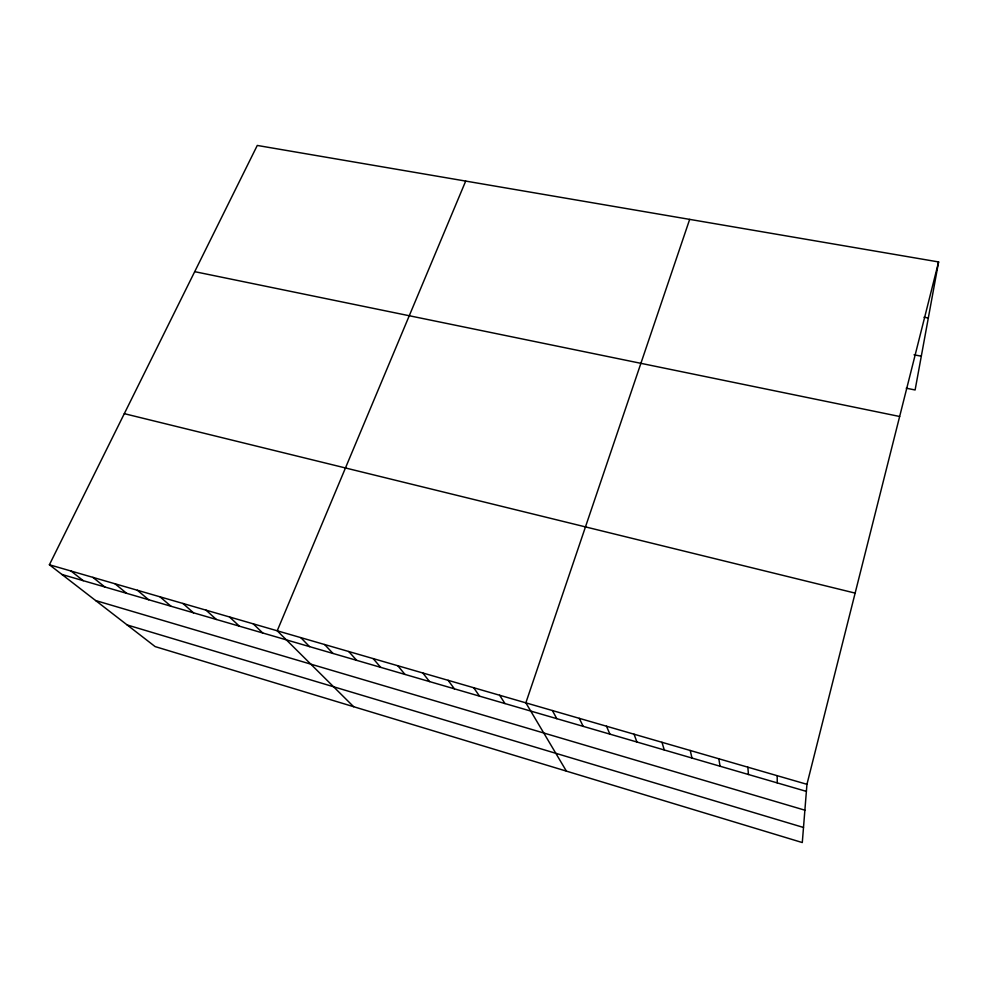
<?xml version="1.0" encoding="UTF-8"?>
<svg xmlns="http://www.w3.org/2000/svg" width="988" height="988" viewBox="0 0 988 988"><rect width="100%" height="100%" fill="white"/><g stroke="black" fill="none" stroke-linecap="round" stroke-linejoin="round"><path stroke-width="1.48" d="M938.6 261.944L806.949 784.311L802.293 842.554L155.141 646.597L49.4 564.766L257.275 145.446L938.6 261.944L915.11 389.976L906.231 388.198M689.673 219.373L525.851 702.839L566.408 771.134M465.706 181.076L277.22 630.789L353.63 706.692M924.002 317.222L928.312 318.013M914.048 354.803L921.31 356.199M194.698 271.663L899.648 416.491M124.303 413.663L855.139 593.109M49.4 564.766L806.949 784.311M61.948 574.473L806.381 791.388M95.626 600.543L804.887 810.185M127.18 624.959L803.503 827.475M71.025 571.039L83.264 580.685M92.897 577.375L104.827 586.971M115.016 583.784L126.625 593.319M137.381 590.268L148.669 599.753M160.019 596.826L170.961 606.249M182.916 603.458L193.512 612.819M206.072 610.176L216.323 619.464M229.512 616.969L239.392 626.182M253.224 623.836L262.734 632.987M300.784 637.618L309.528 646.621M324.62 644.534L332.981 653.451M348.739 651.524L356.705 660.367M373.143 658.588L380.701 667.357M397.831 665.751L404.981 674.434M422.827 672.989L429.533 681.584M448.12 680.312L454.394 688.834M473.709 687.734L479.538 696.157M499.619 695.243L504.979 703.567M552.403 710.545L556.8 718.671M579.277 718.325L583.179 726.353M606.496 726.217L609.892 734.133M634.049 734.195L636.914 742.013M661.96 742.284L664.294 749.991M690.217 750.472L691.995 758.068M718.832 758.772L720.054 766.243M747.83 767.17L748.472 774.518M777.198 775.691L777.247 782.904"/></g></svg>
